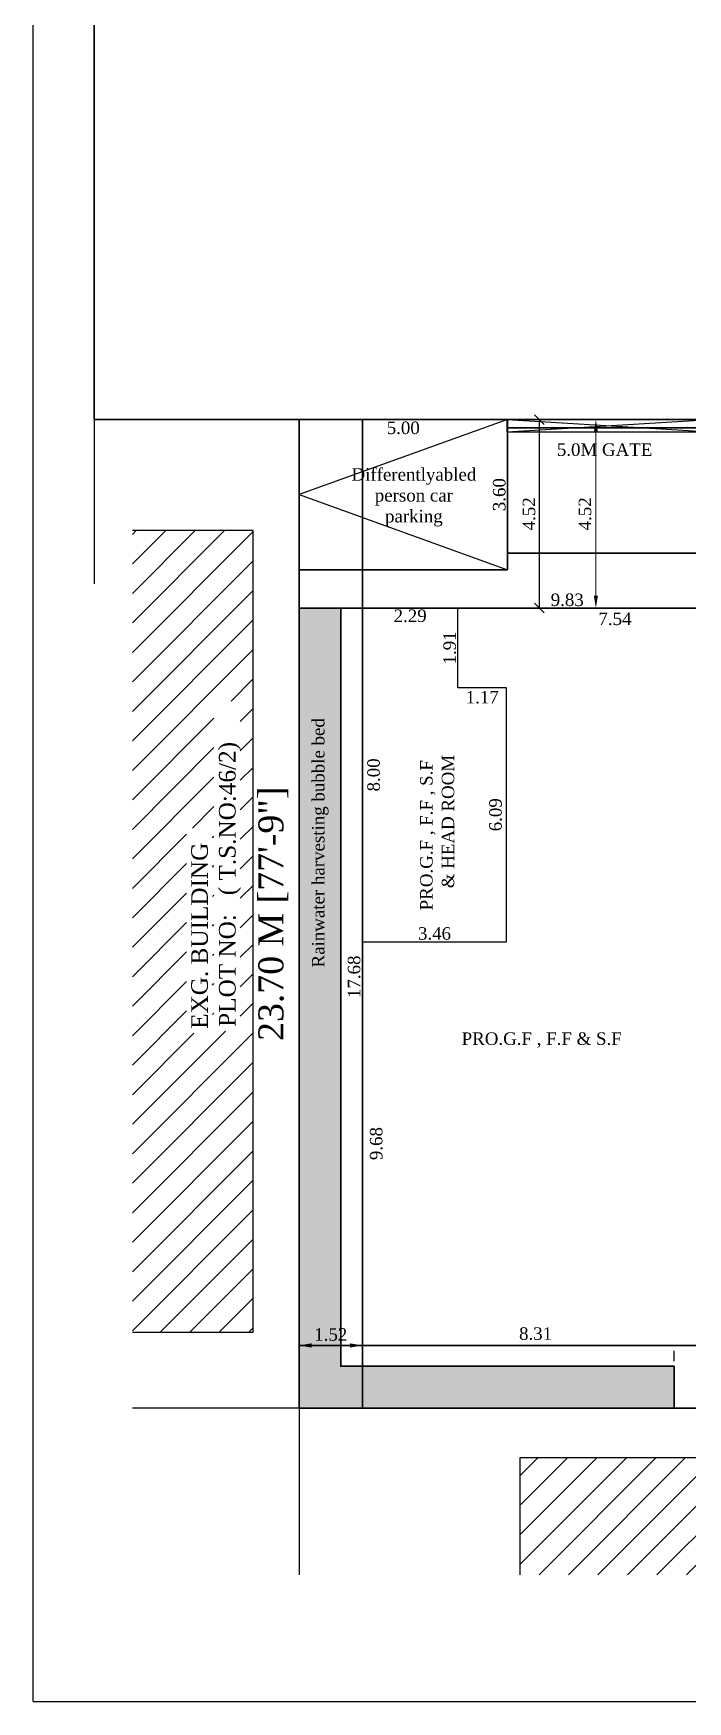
# Model space of a CAD drawing. Header units: metres. Extents: x 2 to 142, y 1 to 82.
# Drawn here: x 2.25 to 17.95, y 2.11 to 42.11 of the extents above; entities that cross this region are included whole.
import ezdxf

# ---------------------------------------------------------------- set-up
doc = ezdxf.new("R2010")
doc.units = ezdxf.units.M
doc.header["$MEASUREMENT"] = 0
doc.linetypes.add('ACAD_ISO02W100', pattern=[15, 12, -3])
doc.linetypes.add('HIDDEN', pattern=[0.375, 0.25, -0.125])
doc.layers.add('0-CAR', color=5, linetype='Continuous')
for name, color, linetype, lineweight in [('BLK_1_COVERED_AREA', 140, 'Continuous', 30), ('BLK_1_LVL_0_BLDG_FOOT_PRINT', 1, 'Continuous', 30), ('BLK_1_LVL_0_FRONT_SETBACK', 2, 'Continuous', 30), ('BLK_1_LVL_0_REAR_SETBACK', 11, 'Continuous', 30), ('BLK_1_LVL_0_SIDE_SETBACK2', 102, 'Continuous', 30), ('BLK_1_PLANTATION_GREENSTRIP', 81, 'Continuous', 30), ('DA_PARKING', 1, 'Continuous', 30), ('DIST_EXIT', 7, 'Continuous', 30), ('DRIVE_WAY', 254, 'Continuous', 30), ('PLOT_BOUNDARY', 70, 'Continuous', 30), ('ROAD_WIDTH', 1, 'Continuous', 30)]:
    doc.layers.add(name, color=color, linetype=linetype, lineweight=lineweight)
doc.styles.get("Standard").update_dxf_attribs({"font": 'BOOKOS.TTF'})
doc.dimstyles.new('BOU', dxfattribs={"dimtxt": 0.6, "dimasz": 0.18, "dimexe": 0.18, "dimexo": 0, "dimgap": 0.2, "dimtad": 1, "dimzin": 0, "dimdsep": 46, "dimtxsty": 'Standard', "dimblk": 'OBLIQUE', "dimcen": 0.09, "dimdle": 0.18, "dimse1": 1, "dimse2": 1, "dimsd1": 1, "dimsd2": 1, "dimclrd": 256, "dimclrt": 256, "dimadec": 0, "dimazin": 0, "dimtfac": 1, "dimtix": 1, "dimtmove": 0, "dimatfit": 3, "dimldrblk": 'OBLIQUE', "dimfxl": 0, "dimtolj": 1, "dimtzin": 0, "dimlwd": 13, "dimarcsym": 0})
doc.dimstyles.new('M', dxfattribs={"dimtxt": 0.3, "dimasz": 0.23, "dimexe": 0.18, "dimexo": 0.0625, "dimgap": 0.09, "dimtad": 1, "dimzin": 0, "dimdsep": 46, "dimtxsty": 'Standard', "dimblk": 'OBLIQUE', "dimcen": 0.09, "dimclrd": 256, "dimclre": 256, "dimclrt": 256, "dimadec": 0, "dimazin": 0, "dimtfac": 1, "dimtix": 1, "dimtofl": 0, "dimtmove": 0, "dimatfit": 3, "dimfxl": 0, "dimtolj": 1, "dimtzin": 0, "dimarcsym": 0})
doc.dimstyles.new('S', dxfattribs={"dimtxt": 0.3, "dimasz": 0.12, "dimexe": 0.01, "dimexo": 0.2, "dimgap": 0.04, "dimtad": 1, "dimzin": 1, "dimdsep": 46, "dimtxsty": 'Standard', "dimcen": 2.5, "dimse1": 1, "dimse2": 1, "dimsd1": 1, "dimsd2": 1, "dimclrd": 3, "dimclrt": 256, "dimadec": 0, "dimazin": 0, "dimtfac": 1, "dimtix": 1, "dimtmove": 0, "dimatfit": 3, "dimfxl": 0, "dimlwd": 13, "dimarcsym": 0})
doc.dimstyles.new('SS', dxfattribs={"dimtxt": 0.3, "dimasz": 0.3, "dimexe": 0.01, "dimexo": 0.2, "dimgap": 0.1, "dimtad": 1, "dimzin": 1, "dimdsep": 46, "dimtxsty": 'Standard', "dimcen": 2.5, "dimse1": 1, "dimse2": 1, "dimclrd": 256, "dimclrt": 256, "dimadec": 0, "dimazin": 0, "dimtfac": 1, "dimtix": 1, "dimtmove": 0, "dimatfit": 3, "dimfxl": 0, "dimlwd": 13, "dimarcsym": 0})

# ---------------------------------------------------------------- blocks, each defined once
blk = doc.blocks.new('*D50')
at = {"lineweight": 13}
blk.add_line((15.744, 28.632), (15.744, 32.552), dxfattribs=at)
for points in [[(15.694, 32.552), (15.794, 32.552), (15.744, 32.852)], [(15.694, 28.632), (15.794, 28.632), (15.744, 28.332)]]:
    blk.add_solid(points)
at = {"layer": 'Defpoints', "color": 0}
for p in [(15.057, 32.852), (15.744, 32.852), (15.057, 28.332)]:
    blk.add_point(p, dxfattribs=at)
at = {"insert": (15.484, 30.592), "char_height": 0.3, "attachment_point": 5, "rotation": 90}
blk.add_mtext('4.52', dxfattribs=at)
blk = doc.blocks.new('*D53')
at = {"lineweight": 13}
blk.add_line((8.922, 10.652), (9.842, 10.652), dxfattribs=at)
for points in [[(8.922, 10.702), (8.922, 10.602), (8.622, 10.652)], [(9.842, 10.702), (9.842, 10.602), (10.142, 10.652)]]:
    blk.add_solid(points)
at = {"layer": 'Defpoints', "color": 0}
for p in [(8.622, 10.652), (10.142, 10.652), (10.142, 10.652)]:
    blk.add_point(p, dxfattribs=at)
at = {"insert": (9.382, 10.913), "char_height": 0.3, "attachment_point": 5}
blk.add_mtext('1.52', dxfattribs=at)
blk = doc.blocks.new('*D55')
at = {"layer": 'Defpoints', "color": 0}
for p in [(8.622, 32.852), (45.352, 32.852), (45.352, 32.754)]:
    blk.add_point(p, dxfattribs=at)
at = {"insert": (26.987, 33.369), "char_height": 0.6, "attachment_point": 5}
blk.add_mtext('\\A1;36.73 M [120\'-6"]', dxfattribs=at)
blk = doc.blocks.new('_Oblique')
at = {"color": 0, "linetype": 'ByBlock', "lineweight": -2}
blk.add_line((-0.5, -0.5), (0.5, 0.5), dxfattribs=at)
blk = doc.blocks.new('*D56')
at = {"layer": 'Defpoints', "color": 0}
for p in [(8.622, 32.852), (8.622, 32.852), (8.622, 9.152)]:
    blk.add_point(p, dxfattribs=at)
at = {"insert": (8.007, 21.002), "char_height": 0.6, "attachment_point": 5, "rotation": 90}
blk.add_mtext('\\A1;23.70 M [77\'-9"]', dxfattribs=at)
blk = doc.blocks.new('*D19')
at = {"layer": 'Defpoints', "color": 0}
for p in [(8.622, 9.152), (47.862, 9.152), (47.862, 8.046)]:
    blk.add_point(p, dxfattribs=at)
at = {"insert": (28.242, 8.661), "char_height": 0.6, "attachment_point": 5}
blk.add_mtext('\\A1;39.24 M [128\'-9"]', dxfattribs=at)
blk = doc.blocks.new('*D25')
at = {"layer": 'Defpoints', "color": 0}
for p in [(10.142, 10.652), (18.452, 10.739), (18.452, 10.652)]:
    blk.add_point(p, dxfattribs=at)
at = {"insert": (14.297, 10.934), "char_height": 0.3, "attachment_point": 5}
blk.add_mtext('8.31', dxfattribs=at)
blk = doc.blocks.new('*D13')
at = {"layer": 'Defpoints', "color": 0}
for p in [(12.432, 28.332), (19.972, 28.332), (19.972, 27.874)]:
    blk.add_point(p, dxfattribs=at)
at = {"insert": (16.202, 28.072), "char_height": 0.3, "attachment_point": 5}
blk.add_mtext('7.54', dxfattribs=at)
blk = doc.blocks.new('*D14')
at = {"layer": 'Defpoints', "color": 0}
for p in [(10.142, 20.332), (10.142, 10.652), (10.671, 10.652)]:
    blk.add_point(p, dxfattribs=at)
at = {"insert": (10.475, 15.492), "char_height": 0.3, "attachment_point": 5, "rotation": 90}
blk.add_mtext('9.68', dxfattribs=at)
blk = doc.blocks.new('*D27')
at = {"layer": 'Defpoints', "color": 0}
for p in [(10.142, 28.332), (12.432, 28.332), (12.432, 27.948)]:
    blk.add_point(p, dxfattribs=at)
at = {"insert": (11.287, 28.145), "char_height": 0.3, "attachment_point": 5}
blk.add_mtext('2.29', dxfattribs=at)
blk = doc.blocks.new('*D28')
at = {"layer": 'Defpoints', "color": 0}
for p in [(12.432, 26.422), (13.602, 26.422), (13.602, 25.995)]:
    blk.add_point(p, dxfattribs=at)
at = {"insert": (13.017, 26.192), "char_height": 0.3, "attachment_point": 5}
blk.add_mtext('1.17', dxfattribs=at)
blk = doc.blocks.new('*D29')
at = {"layer": 'Defpoints', "color": 0}
for p in [(12.432, 28.332), (12.432, 26.422), (12.432, 26.422)]:
    blk.add_point(p, dxfattribs=at)
at = {"insert": (12.237, 27.377), "char_height": 0.3, "attachment_point": 5, "rotation": 90}
blk.add_mtext('1.91', dxfattribs=at)
blk = doc.blocks.new('*D31')
at = {"layer": 'Defpoints', "color": 0}
for p in [(13.602, 26.422), (13.534, 20.332), (13.602, 20.332)]:
    blk.add_point(p, dxfattribs=at)
at = {"insert": (13.338, 23.377), "char_height": 0.3, "attachment_point": 5, "rotation": 90}
blk.add_mtext('6.09', dxfattribs=at)
blk = doc.blocks.new('*D32')
at = {"layer": 'Defpoints', "color": 0}
for p in [(10.142, 20.332), (10.142, 20.332), (13.602, 20.332)]:
    blk.add_point(p, dxfattribs=at)
at = {"insert": (11.872, 20.528), "char_height": 0.3, "attachment_point": 5}
blk.add_mtext('3.46', dxfattribs=at)
blk = doc.blocks.new('*D16')
at = {"layer": 'Defpoints', "color": 0}
for p in [(10.142, 28.332), (10.608, 28.332), (10.142, 20.332)]:
    blk.add_point(p, dxfattribs=at)
at = {"insert": (10.413, 24.332), "char_height": 0.3, "attachment_point": 5, "rotation": 90}
blk.add_mtext('8.00', dxfattribs=at)
blk = doc.blocks.new('*D33')
at = {"layer": 'Defpoints', "color": 0}
for p in [(10.142, 28.332), (10.142, 28.332), (10.142, 10.652)]:
    blk.add_point(p, dxfattribs=at)
at = {"insert": (9.944, 19.492), "char_height": 0.3, "attachment_point": 5, "rotation": 90}
blk.add_mtext('17.68', dxfattribs=at)
blk = doc.blocks.new('*D17')
at = {"layer": 'Defpoints', "color": 0}
for p in [(10.142, 28.332), (19.972, 28.332), (19.972, 28.332)]:
    blk.add_point(p, dxfattribs=at)
at = {"insert": (15.057, 28.528), "char_height": 0.3, "attachment_point": 5}
blk.add_mtext('9.83', dxfattribs=at)
blk = doc.blocks.new('*D278')
at = {"layer": 'Defpoints', "color": 0}
for p in [(13.622, 32.852), (13.622, 32.852), (13.622, 29.252)]:
    blk.add_point(p, dxfattribs=at)
at = {"insert": (13.427, 31.052), "char_height": 0.3, "attachment_point": 5, "rotation": 90}
blk.add_mtext('3.60', dxfattribs=at)
blk = doc.blocks.new('*D279')
at = {"layer": 'Defpoints', "color": 0}
for p in [(8.622, 32.852), (13.622, 32.852), (8.622, 32.454)]:
    blk.add_point(p, dxfattribs=at)
at = {"insert": (11.122, 32.651), "char_height": 0.3, "attachment_point": 5}
blk.add_mtext('5.00', dxfattribs=at)
blk = doc.blocks.new('*D285')
at = {"layer": 'Defpoints', "color": 0}
for p in [(13.622, 32.852), (14.39, 32.852), (13.622, 28.332)]:
    blk.add_point(p, dxfattribs=at)
at = {"layer": 'DIST_EXIT', "lineweight": -2}
for p, q in [((13.684, 32.852), (14.57, 32.852)), ((14.39, 28.332), (14.39, 32.852)), ((13.684, 28.332), (14.57, 28.332))]:
    blk.add_line(p, q, dxfattribs=at)
at = {"layer": 'DIST_EXIT', "lineweight": -2, "xscale": 0.23, "yscale": 0.23, "zscale": 0.23}
for p, rotation in [((14.39, 32.852), 90), ((14.39, 28.332), 270)]:
    blk.add_blockref('_Oblique', p, dxfattribs=dict(at, rotation=rotation))
at = {"layer": 'DIST_EXIT', "insert": (14.14, 30.592), "char_height": 0.3, "attachment_point": 5, "rotation": 90}
blk.add_mtext('\\A1;4.52', dxfattribs=at)

msp = doc.modelspace()

# ---------------------------------------------------------------- hatches: boundary and pattern name
at = {"linetype": 'ByBlock', "lineweight": -2}
h = msp.add_hatch(dxfattribs=at)
h.set_pattern_fill('ANSI31', color=3, scale=4)
h.set_pattern_definition([(45, (-16856.94177, 1486.8422), (-0.35355339, 0.35355339), [])])
h.paths.add_polyline_path([(7.522, 30.19), (4.622, 30.19), (4.622, 10.97), (7.522, 10.97)])
h.paths.add_polyline_path([(6.544, 18.14), (6.544, 23.056), (5.924, 23.056), (5.924, 18.14)], flags=16)
h.paths.add_polyline_path([(7.212, 18.187), (7.212, 26.103), (6.581, 26.103), (6.581, 18.187)], flags=16)
h = msp.add_hatch()
h.set_pattern_fill('HEX', color=3)
h.paths.add_polyline_path([(8.941, 10.619), (9.792, 10.619), (9.792, 11.114), (8.941, 11.114)], flags=24)
h.paths.add_polyline_path([(9.434, 19.613), (9.434, 26.937), (8.813, 26.937), (8.813, 19.613)], flags=24)
h.paths.add_polyline_path([(9.622, 28.332), (8.622, 28.332), (8.622, 9.152), (17.622, 9.152), (17.622, 10.152), (9.622, 10.152)])
h = msp.add_hatch(dxfattribs=at)
h.set_pattern_fill('ANSI31', color=3, scale=4)
h.set_pattern_definition([(45, (-16856.94177, 1504.4647), (-0.35355339, 0.35355339), [])])
h.paths.add_polyline_path([(43.402, 7.955), (13.922, 7.955), (13.922, 5.152), (43.402, 5.152)])
h.paths.add_polyline_path([(25.888, 5.707), (30.804, 5.707), (30.804, 6.327), (25.888, 6.327)], flags=16)
h.paths.add_polyline_path([(25.935, 6.527), (33.333, 6.527), (33.333, 7.157), (25.935, 7.157)], flags=16)

# ---------------------------------------------------------------- linework, layer by layer
at = {"color": 2}
for q in [(2.246, 82.112), (142.246, 2.112)]:
    msp.add_line((2.246, 2.112), q, dxfattribs=at)
at = {"color": 1}
for p, q in [((8.622, 32.852), (3.709, 32.852)), ((7.522, 30.19), (4.622, 30.19)), ((7.522, 10.97), (7.522, 30.19)), ((4.622, 10.97), (7.522, 10.97)), ((8.622, 9.152), (4.622, 9.152)), ((8.622, 9.152), (8.622, 5.152)), ((43.402, 7.955), (13.922, 7.955)), ((13.922, 7.955), (13.922, 5.152))]:
    msp.add_line(p, q, dxfattribs=at)
at = {"color": 1, "linetype": 'HIDDEN'}
msp.add_line((17.622, 9.152), (17.622, 10.652), dxfattribs=at)
msp.add_lwpolyline([(3.709, 60.511), (3.709, 48.738), (4.721, 48.738), (2.692, 45.224), (3.709, 45.224), (3.709, 28.913)])
at = {"color": 6}
msp.add_lwpolyline([(8.622, 9.152), (8.622, 32.852), (45.352, 32.852), (48.894, 30.468), (47.862, 9.152)], close=True, dxfattribs=at)
at = {"color": 5}
msp.add_lwpolyline([(13.619, 32.852), (18.619, 32.852), (18.619, 32.552), (13.619, 32.552), (13.619, 32.852), (18.619, 32.552), (18.619, 32.852), (13.619, 32.552)], dxfattribs=at)
at = {"color": 3}
msp.add_lwpolyline([(17.622, 10.152), (9.622, 10.152), (9.622, 28.332), (8.622, 28.332)], dxfattribs=at)
at = {"color": 1}
for points in [[(19.972, 28.332), (10.142, 28.332), (10.142, 10.652), (18.452, 10.652), (18.452, 20.332), (19.972, 20.332)], [(10.142, 20.332), (13.602, 20.332), (13.602, 26.422), (12.432, 26.422), (12.432, 28.332), (10.142, 28.332)]]:
    msp.add_lwpolyline(points, close=True, dxfattribs=at)
at = {"layer": '0-CAR'}
msp.add_lwpolyline([(13.622, 32.852), (8.622, 32.852), (8.622, 29.252), (13.622, 29.252), (13.622, 32.852), (8.622, 31.052), (13.622, 29.252)], dxfattribs=at)
at = {"layer": 'BLK_1_COVERED_AREA', "color": 140}
msp.add_lwpolyline([(18.452, 20.332), (19.972, 20.332), (19.972, 28.332), (10.142, 28.332), (10.142, 10.652), (18.452, 10.652)], close=True, dxfattribs=at)
at = {"layer": 'BLK_1_LVL_0_BLDG_FOOT_PRINT', "color": 1}
msp.add_lwpolyline([(10.142, 10.652), (18.452, 10.652), (18.452, 20.332), (19.972, 20.332), (19.972, 28.332), (10.142, 28.332)], close=True, dxfattribs=at)
at = {"layer": 'BLK_1_LVL_0_FRONT_SETBACK', "color": 2}
msp.add_lwpolyline([(10.142, 28.332), (19.972, 28.332), (19.972, 32.852), (10.142, 32.852)], close=True, dxfattribs=at)
at = {"layer": 'BLK_1_LVL_0_REAR_SETBACK', "color": 11}
msp.add_lwpolyline([(18.452, 10.652), (10.142, 10.652), (10.142, 9.152), (18.452, 9.152)], close=True, dxfattribs=at)
at = {"layer": 'BLK_1_LVL_0_SIDE_SETBACK2', "color": 102}
msp.add_lwpolyline([(10.142, 28.332), (8.622, 28.332), (8.622, 10.652), (10.142, 10.652)], close=True, dxfattribs=at)
at = {"layer": 'BLK_1_PLANTATION_GREENSTRIP', "color": 81}
msp.add_lwpolyline([(17.622, 10.152), (9.622, 10.152), (9.622, 28.332), (8.622, 28.332), (8.622, 9.152), (17.622, 9.152)], close=True, dxfattribs=at)
at = {"layer": 'DA_PARKING', "color": 1}
msp.add_lwpolyline([(8.622, 32.852), (13.622, 32.852), (13.622, 29.252), (8.622, 29.252)], close=True, dxfattribs=at)
at = {"layer": 'DRIVE_WAY', "color": 254}
msp.add_lwpolyline([(45.422, 29.652), (13.622, 29.652), (13.622, 32.652), (45.422, 32.652)], close=True, dxfattribs=at)
at = {"layer": 'PLOT_BOUNDARY', "color": 70}
msp.add_lwpolyline([(47.862, 9.152), (48.894, 30.468), (45.352, 32.852), (8.622, 32.852), (8.622, 9.152)], close=True, dxfattribs=at)
at = {"layer": 'ROAD_WIDTH', "color": 1}
msp.add_lwpolyline([(3.709, 32.852), (71.114, 32.852), (71.114, 57.232), (3.709, 57.232)], close=True, dxfattribs=at)

# ---------------------------------------------------------------- texts
at = {"linetype": 'ACAD_ISO02W100', "lineweight": 15}
for s, p in [('5.0M GATE', (14.808, 31.981)), ('PRO.G.F , F.F & S.F', (12.524, 17.859))]:
    msp.add_text(s, height=0.3, dxfattribs=at).set_placement(p)
for s, height, p in [('Rainwater harvesting bubble bed', 0.3, (9.232, 19.716)), ('PLOT NO:   ( T.S.NO:46/2)', 0.4, (7.1, 18.292)), ('EXG. BUILDING', 0.4, (6.434, 18.244))]:
    msp.add_text(s, height=height, rotation=90).set_placement(p)
for s, p in [('PRO.G.F , F.F , S.F ', (11.826, 21.085)), ('& HEAD ROOM', (12.344, 21.615))]:
    msp.add_text(s, height=0.3, rotation=90, dxfattribs=at).set_placement(p)
at = {"insert": (11.377, 30.987), "char_height": 0.3, "width": 2.37287, "attachment_point": 5}
msp.add_mtext('Differentlyabled person car parking', dxfattribs=at)

# ---------------------------------------------------------------- dimensions: what is measured, and where the dimension line sits
dim = msp.add_linear_dim(base=(45.352, 32.754), p1=(8.622, 32.852), p2=(45.352, 32.852), dimstyle='BOU', override={"dimpost": ' M'})
dim.commit()
dim.dimension.update_dxf_attribs({"geometry": '*D55', "text_midpoint": (26.987, 33.369)})
dim = msp.add_linear_dim(base=(8.622, 32.852), p1=(8.622, 9.152), p2=(8.622, 32.852), angle=90, dimstyle='BOU', override={"dimpost": ' M'})
dim.commit()
dim.dimension.update_dxf_attribs({"geometry": '*D56', "text_midpoint": (8.007, 21.002)})
dim = msp.add_linear_dim(base=(8.622, 32.454), p1=(13.622, 32.852), p2=(8.622, 32.852), dimstyle='S')
dim.commit()
dim.dimension.update_dxf_attribs({"geometry": '*D279', "text_midpoint": (11.122, 32.454), "dimtype": 160})
for base, p1, p2, angle, dimstyle, picture, middle in [((13.622, 32.852), (13.622, 29.252), (13.622, 32.852), 270, 'S', '*D278', (13.427, 31.052)), ((15.744, 32.852), (15.057, 28.332), (15.057, 32.852), 90, 'SS', '*D50', (15.484, 30.592)), ((10.608, 28.332), (10.142, 20.332), (10.142, 28.332), 90, 'S', '*D16', (10.413, 24.332)), ((12.432, 26.422), (12.432, 28.332), (12.432, 26.422), 90, 'S', '*D29', (12.237, 27.377)), ((13.534, 20.332), (13.602, 26.422), (13.602, 20.332), 90, 'S', '*D31', (13.338, 23.377)), ((10.671, 10.652), (10.142, 20.332), (10.142, 10.652), 90, 'S', '*D14', (10.475, 15.492))]:
    dim = msp.add_linear_dim(base=base, p1=p1, p2=p2, angle=angle, dimstyle=dimstyle)
    dim.commit()
    dim.dimension.update_dxf_attribs({"geometry": picture, "text_midpoint": middle})
for base, p1, p2, dimstyle, picture, middle in [((19.972, 28.332), (10.142, 28.332), (19.972, 28.332), 'S', '*D17', (15.057, 28.528)), ((12.432, 27.948), (10.142, 28.332), (12.432, 28.332), 'S', '*D27', (11.287, 28.145)), ((19.972, 27.874), (12.432, 28.332), (19.972, 28.332), 'S', '*D13', (16.202, 28.072)), ((13.602, 25.995), (12.432, 26.422), (13.602, 26.422), 'S', '*D28', (13.017, 26.192)), ((10.142, 20.332), (13.602, 20.332), (10.142, 20.332), 'S', '*D32', (11.872, 20.528)), ((10.142, 10.652), (8.622, 10.652), (10.142, 10.652), 'SS', '*D53', (9.382, 10.913)), ((18.452, 10.739), (10.142, 10.652), (18.452, 10.652), 'S', '*D25', (14.297, 10.934))]:
    dim = msp.add_linear_dim(base=base, p1=p1, p2=p2, dimstyle=dimstyle)
    dim.commit()
    dim.dimension.update_dxf_attribs({"geometry": picture, "text_midpoint": middle})
dim = msp.add_linear_dim(base=(10.142, 28.332), p1=(10.142, 10.652), p2=(10.142, 28.332), angle=90, dimstyle='S')
dim.commit()
dim.dimension.update_dxf_attribs({"geometry": '*D33', "text_midpoint": (10.142, 19.492), "dimtype": 160})
dim = msp.add_linear_dim(base=(47.862, 8.046), p1=(8.622, 9.152), p2=(47.862, 9.152), dimstyle='BOU', override={"dimpost": ' M'})
dim.commit()
dim.dimension.update_dxf_attribs({"geometry": '*D19', "text_midpoint": (28.242, 8.046), "dimtype": 160})
at = {"layer": 'DIST_EXIT', "color": 2}
dim = msp.add_linear_dim(base=(14.39, 32.852), p1=(13.622, 28.332), p2=(13.622, 32.852), angle=90, dimstyle='M', dxfattribs=at)
dim.commit()
dim.dimension.update_dxf_attribs({"geometry": '*D285', "text_midpoint": (14.14, 30.592)})

doc.saveas('drawing.dxf')
